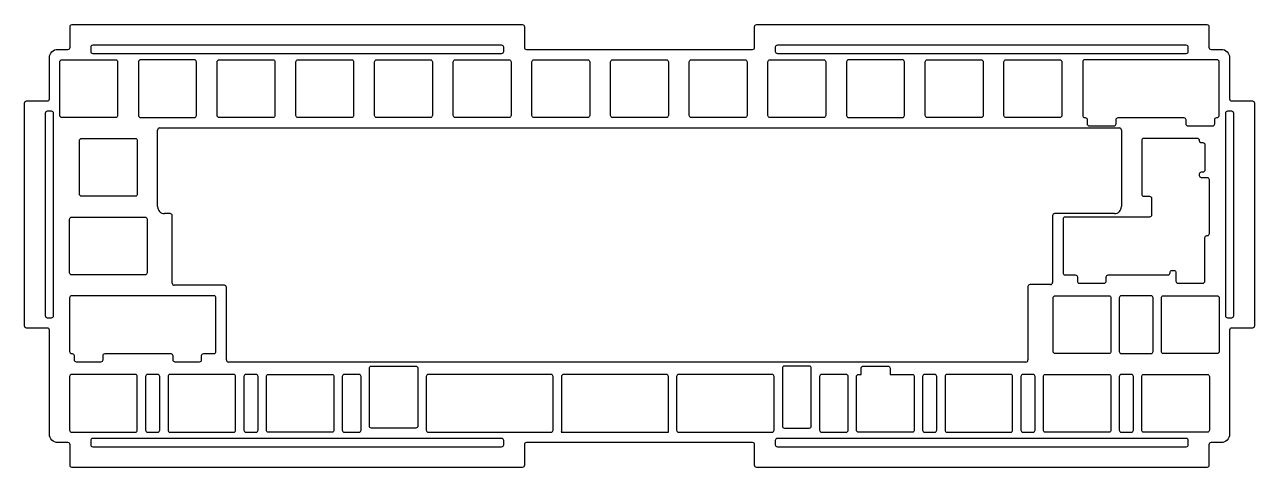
# Model space of a CAD drawing. Header units: millimetres. Extents: x -6 to 292, y -101 to 6.
import ezdxf

# ---------------------------------------------------------------- set-up
doc = ezdxf.new("R2010")
doc.units = ezdxf.units.MM
doc.layers.get('0').update_dxf_attribs({"linetype": 'CONTINUOUS'})

msp = doc.modelspace()

# ---------------------------------------------------------------- linework, layer by layer
for p, q in [((26.19, -38.14), (26.19, -19.59)), ((26.69, -19.09), (259.06, -19.09)), ((259.56, -19.59), (259.56, -38.14)), ((29.24, -39.83), (27.87, -39.83)), ((29.74, -56.69), (29.74, -40.33)), ((242.89, -40.33), (242.89, -56.5)), ((257.88, -39.83), (243.39, -39.83)), ((42.36, -57.19), (30.24, -57.19)), ((42.86, -75.27), (42.86, -57.69)), ((236.93, -57.5), (236.93, -75.27)), ((242.39, -57), (237.43, -57)), ((236.43, -75.77), (43.36, -75.77))]:
    msp.add_line(p, q)
for points in [[(170.25, -95.29), (115.5, -95.29, 0.414214), (115, -95.79), (115, -100.79, -0.414214), (114.5, -101.29), (5.5, -101.29, -0.414214), (5, -100.79), (5, -95.79, 0.414214), (4.5, -95.29), (2, -95.29, -0.414214), (0, -93.29), (0, -68.04, 0.414214), (-0.5, -67.54), (-5.5, -67.54, -0.414214), (-6, -67.04), (-6, -13.04, -0.414214), (-5.5, -12.54), (-0.5, -12.54, 0.414214), (0, -12.04), (0, -2.04, -0.414214), (2, -0.04), (4.5, -0.04, 0.414214), (5, 0.46), (5, 5.46, -0.414214), (5.5, 5.96), (114.5, 5.96, -0.414214), (115, 5.46), (115, 0.46, 0.414214), (115.5, -0.04), (170.25, -0.04, 0.414214), (170.75, 0.46), (170.75, 5.46, -0.414214), (171.25, 5.96), (280.25, 5.96, -0.414214), (280.75, 5.46), (280.75, 0.46, 0.414214), (281.25, -0.04), (283.75, -0.04, -0.414214), (285.75, -2.04), (285.75, -12.04, 0.414214), (286.25, -12.54), (291.25, -12.54, -0.414214), (291.75, -13.04), (291.75, -67.04, -0.414214), (291.25, -67.54), (286.25, -67.54, 0.414214), (285.75, -68.04), (285.75, -93.29, -0.414214), (283.75, -95.29), (281.25, -95.29, 0.414214), (280.75, -95.79), (280.75, -100.79, -0.414214), (280.25, -101.29), (171.25, -101.29, -0.414214), (170.75, -100.79), (170.75, -95.79, 0.414214)], [(110, -0.54), (110, 0.46, 0.414214), (109.5, 0.96), (10.5, 0.96, 0.414214), (10, 0.46), (10, -0.54, 0.414214), (10.5, -1.04), (109.5, -1.04, 0.414214)], [(275.25, 0.96), (176.25, 0.96, 0.414214), (175.75, 0.46), (175.75, -0.54, 0.414214), (176.25, -1.04), (275.25, -1.04, 0.414214), (275.75, -0.54), (275.75, 0.46, 0.414214)], [(2.52, -3.07, -0.414214), (3.02, -2.57), (16.02, -2.57, -0.414214), (16.52, -3.07), (16.52, -16.07, -0.414214), (16.02, -16.57), (3.02, -16.57, -0.414214), (2.52, -16.07)], [(21.57, -3.07), (21.57, -16.07, 0.414214), (22.07, -16.57), (35.08, -16.57, 0.414214), (35.58, -16.07), (35.58, -3.07, 0.414214), (35.08, -2.57), (22.07, -2.57, 0.414214)], [(40.62, -3.07, -0.414214), (41.12, -2.57), (54.13, -2.57, -0.414214), (54.62, -3.07), (54.62, -16.07, -0.414214), (54.13, -16.57), (41.12, -16.57, -0.414214), (40.62, -16.07)], [(59.68, -3.07, -0.414214), (60.17, -2.57), (73.17, -2.57, -0.414214), (73.67, -3.07), (73.67, -16.07, -0.414214), (73.17, -16.57), (60.17, -16.57, -0.414214), (59.68, -16.07)], [(78.72, -3.07, -0.414214), (79.22, -2.57), (92.22, -2.57, -0.414214), (92.73, -3.07), (92.73, -16.07, -0.414214), (92.22, -16.57), (79.22, -16.57, -0.414214), (78.72, -16.07)], [(97.77, -3.07, -0.414214), (98.28, -2.57), (111.28, -2.57, -0.414214), (111.78, -3.07), (111.78, -16.07, -0.414214), (111.28, -16.57), (98.28, -16.57, -0.414214), (97.77, -16.07)], [(130.32, -2.57, -0.414214), (130.82, -3.07), (130.82, -16.07, -0.414214), (130.32, -16.57), (117.33, -16.57, -0.414214), (116.82, -16.07), (116.82, -3.07, -0.414214), (117.33, -2.57)], [(135.88, -3.07, -0.414214), (136.38, -2.57), (149.38, -2.57, -0.414214), (149.88, -3.07), (149.88, -16.07, -0.414214), (149.38, -16.57), (136.38, -16.57, -0.414214), (135.88, -16.07)], [(154.93, -3.07, -0.414214), (155.43, -2.57), (168.43, -2.57, -0.414214), (168.93, -3.07), (168.93, -16.07, -0.414214), (168.43, -16.57), (155.43, -16.57, -0.414214), (154.93, -16.07)], [(173.97, -3.07, -0.414214), (174.48, -2.57), (187.47, -2.57, -0.414214), (187.97, -3.07), (187.97, -16.07, -0.414214), (187.47, -16.57), (174.48, -16.57, -0.414214), (173.97, -16.07)], [(193.03, -3.07), (193.03, -16.07, 0.414214), (193.53, -16.57), (206.53, -16.57, 0.414214), (207.03, -16.07), (207.03, -3.07, 0.414214), (206.53, -2.57), (193.53, -2.57, 0.414214)], [(212.07, -3.07, -0.414214), (212.57, -2.57), (225.58, -2.57, -0.414214), (226.08, -3.07), (226.08, -16.07, -0.414214), (225.58, -16.57), (212.57, -16.57, -0.414214), (212.07, -16.07)], [(244.63, -2.57, -0.414214), (245.13, -3.07), (245.13, -16.07, -0.414214), (244.63, -16.57), (231.62, -16.57, -0.414214), (231.12, -16.07), (231.12, -3.07, -0.414214), (231.62, -2.57)], [(250.76, -16.57, -0.414214), (251.26, -17.07), (251.26, -18.07, 0.414214), (251.76, -18.57), (257.76, -18.57, 0.414214), (258.26, -18.07), (258.26, -17.07, -0.414214), (258.76, -16.57), (274.64, -16.57, -0.414214), (275.14, -17.07), (275.14, -18.07, 0.414214), (275.64, -18.57), (281.64, -18.57, 0.414214), (282.14, -18.07), (282.14, -17.07, -0.414214), (282.64, -16.57), (282.73, -16.57, 0.414214), (283.23, -16.07), (283.23, -3.07, 0.414214), (282.73, -2.57), (250.68, -2.57, 0.414214), (250.18, -3.07), (250.18, -16.07, 0.414214), (250.68, -16.57)], [(0.5, -15.04), (-0.5, -15.04, 0.414214), (-1, -15.54), (-1, -64.54, 0.414214), (-0.5, -65.04), (0.5, -65.04, 0.414214), (1, -64.54), (1, -15.54, 0.414214)], [(286.75, -64.54), (286.75, -15.54, 0.414214), (286.25, -15.04), (285.25, -15.04, 0.414214), (284.75, -15.54), (284.75, -64.54, 0.414214), (285.25, -65.04), (286.25, -65.04, 0.414214)], [(7.29, -22.12, -0.414214), (7.79, -21.62), (20.79, -21.62, -0.414214), (21.29, -22.12), (21.29, -35.12, -0.414214), (20.79, -35.62), (7.79, -35.62, -0.414214), (7.29, -35.12)], [(266.34, -35.62, -0.414214), (266.84, -36.12), (266.84, -40.17, -0.414214), (266.34, -40.67), (245.91, -40.67, 0.414214), (245.41, -41.17), (245.41, -54.17, 0.414214), (245.91, -54.67), (248.38, -54.67, -0.414214), (248.88, -55.17), (248.88, -56.17, 0.414214), (249.38, -56.67), (255.38, -56.67, 0.414214), (255.88, -56.17), (255.88, -55.17, -0.414214), (256.38, -54.67), (270.82, -54.67, 0.414214), (271.32, -54.17), (271.32, -54.08, -0.414214), (271.82, -53.58), (272.26, -53.58, -0.414214), (272.76, -54.08), (272.76, -56.17, 0.414214), (273.26, -56.67), (279.26, -56.67, 0.414214), (279.76, -56.17), (279.76, -45.64, -0.414214), (280.26, -45.14), (280.34, -45.14, 0.414214), (280.84, -44.64), (280.84, -31.64, 0.414214), (280.34, -31.14), (278.96, -31.14, -0.414214), (278.46, -30.64), (278.46, -30.21, -0.414214), (278.96, -29.71), (279.34, -29.71, 0.414214), (279.84, -29.21), (279.84, -23.21, 0.414214), (279.34, -22.71), (278.96, -22.71, -0.414214), (278.46, -22.21), (278.46, -22.12, 0.414214), (277.96, -21.62), (264.96, -21.62, 0.414214), (264.46, -22.12), (264.46, -35.12, 0.414214), (264.96, -35.62)], [(4.91, -41.17, -0.414214), (5.41, -40.67), (23.17, -40.67, -0.414214), (23.67, -41.17), (23.67, -54.17, -0.414214), (23.17, -54.67), (5.41, -54.67, -0.414214), (4.91, -54.17)], [(36.87, -74.22, -0.414214), (37.37, -73.72), (39.84, -73.72, 0.414214), (40.34, -73.22), (40.34, -60.22, 0.414214), (39.84, -59.72), (5.41, -59.72, 0.414214), (4.91, -60.22), (4.91, -73.22, 0.414214), (5.41, -73.72), (5.49, -73.72, -0.414214), (5.99, -74.22), (5.99, -75.22, 0.414214), (6.49, -75.72), (12.49, -75.72, 0.414214), (12.99, -75.22), (12.99, -74.22, -0.414214), (13.49, -73.72), (29.37, -73.72, -0.414214), (29.87, -74.22), (29.87, -75.22, 0.414214), (30.37, -75.72), (36.37, -75.72, 0.414214), (36.87, -75.22)], [(243.03, -60.22, -0.414214), (243.53, -59.72), (256.53, -59.72, -0.414214), (257.03, -60.22), (257.03, -73.22, -0.414214), (256.53, -73.72), (243.53, -73.72, -0.414214), (243.03, -73.22)], [(259.53, -73.72), (266.73, -73.72, 0.414214), (267.23, -73.22), (267.23, -60.22, 0.414214), (266.73, -59.72), (259.53, -59.72, 0.414214), (259.03, -60.22), (259.03, -73.22, 0.414214)], [(269.23, -60.22, -0.414214), (269.73, -59.72), (282.73, -59.72, -0.414214), (283.23, -60.22), (283.23, -73.22, -0.414214), (282.73, -73.72), (269.73, -73.72, -0.414214), (269.23, -73.22)], [(89.23, -91.27, -0.414214), (88.72, -91.77), (77.97, -91.77, -0.414214), (77.47, -91.27), (77.47, -77.27, -0.414214), (77.97, -76.77), (88.72, -76.77, -0.414214), (89.23, -77.27)], [(184.47, -91.27), (184.47, -77.27, 0.414214), (183.97, -76.77), (177.97, -76.77, 0.414214), (177.47, -77.27), (177.47, -91.27, 0.414214), (177.97, -91.77), (183.97, -91.77, 0.414214)], [(203.03, -76.77, -0.414214), (203.53, -77.27), (203.53, -78.77), (208.91, -78.77, -0.414214), (209.41, -79.27), (209.41, -92.27, -0.414214), (208.91, -92.77), (195.91, -92.77, -0.414214), (195.41, -92.27), (195.41, -79.27, -0.414214), (195.91, -78.77), (196.53, -78.77), (196.53, -77.27, -0.414214), (197.03, -76.77)], [(20.79, -78.77), (5.41, -78.77, 0.414214), (4.91, -79.27), (4.91, -92.27, 0.414214), (5.41, -92.77), (20.79, -92.77, 0.414214), (21.29, -92.27), (21.29, -79.27, 0.414214)], [(23.79, -92.77), (26.22, -92.77, 0.414214), (26.72, -92.27), (26.72, -79.27, 0.414214), (26.22, -78.77), (23.79, -78.77, 0.414214), (23.29, -79.27), (23.29, -92.27, 0.414214)], [(44.6, -78.77), (29.22, -78.77, 0.414214), (28.72, -79.27), (28.72, -92.27, 0.414214), (29.22, -92.77), (44.6, -92.77, 0.414214), (45.1, -92.27), (45.1, -79.27, 0.414214)], [(50.53, -92.27), (50.53, -79.27, 0.414214), (50.03, -78.77), (47.6, -78.77, 0.414214), (47.1, -79.27), (47.1, -92.27, 0.414214), (47.6, -92.77), (50.03, -92.77, 0.414214)], [(52.53, -79.27, -0.414214), (53.03, -78.77), (68.41, -78.77, -0.414214), (68.91, -79.27), (68.91, -92.27, -0.414214), (68.41, -92.77), (53.03, -92.77, -0.414214), (52.53, -92.27)], [(71.41, -92.77), (74.97, -92.77, 0.414214), (75.47, -92.27), (75.47, -79.27, 0.414214), (74.97, -78.77), (71.41, -78.77, 0.414214), (70.91, -79.27), (70.91, -92.27, 0.414214)], [(121.97, -92.27), (121.97, -79.27, 0.414214), (121.47, -78.77), (91.73, -78.77, 0.414214), (91.23, -79.27), (91.23, -92.27, 0.414214), (91.73, -92.77), (121.47, -92.77, 0.414214)], [(123.93, -92.77), (149.92, -92.77, -0.041537), (149.88, -92.27), (149.88, -79.27, 0.414214), (149.38, -78.77), (124.47, -78.77, 0.414214), (123.97, -79.27), (123.97, -92.27, -0.041537)], [(175.47, -92.27), (175.47, -79.27, 0.414214), (174.97, -78.77), (152.38, -78.77, 0.414214), (151.87, -79.27), (151.87, -92.27, 0.414214), (152.38, -92.77), (174.97, -92.77, 0.414214)], [(193.41, -92.27), (193.41, -79.27, 0.414214), (192.91, -78.77), (186.97, -78.77, 0.414214), (186.47, -79.27), (186.47, -92.27, 0.414214), (186.97, -92.77), (192.91, -92.77, 0.414214)], [(211.91, -92.77), (214.34, -92.77, 0.414214), (214.84, -92.27), (214.84, -79.27, 0.414214), (214.34, -78.77), (211.91, -78.77, 0.414214), (211.41, -79.27), (211.41, -92.27, 0.414214)], [(217.34, -92.77), (232.72, -92.77, 0.414214), (233.22, -92.27), (233.22, -79.27, 0.414214), (232.72, -78.77), (217.34, -78.77, 0.414214), (216.84, -79.27), (216.84, -92.27, 0.414214)], [(238.65, -92.27), (238.65, -79.27, 0.414214), (238.15, -78.77), (235.72, -78.77, 0.414214), (235.22, -79.27), (235.22, -92.27, 0.414214), (235.72, -92.77), (238.15, -92.77, 0.414214)], [(240.65, -79.27, -0.414214), (241.15, -78.77), (256.53, -78.77, -0.414214), (257.03, -79.27), (257.03, -92.27, -0.414214), (256.53, -92.77), (241.15, -92.77, -0.414214), (240.65, -92.27)], [(262.46, -92.27), (262.46, -79.27, 0.414214), (261.96, -78.77), (259.53, -78.77, 0.414214), (259.03, -79.27), (259.03, -92.27, 0.414214), (259.53, -92.77), (261.96, -92.77, 0.414214)], [(264.46, -79.27, -0.414214), (264.96, -78.77), (280.34, -78.77, -0.414214), (280.84, -79.27), (280.84, -92.27, -0.414214), (280.34, -92.77), (264.96, -92.77, -0.414214), (264.46, -92.27)], [(109.5, -94.29), (10.5, -94.29, 0.414214), (10, -94.79), (10, -95.79, 0.414214), (10.5, -96.29), (109.5, -96.29, 0.414214), (110, -95.79), (110, -94.79, 0.414214)], [(175.75, -94.79), (175.75, -95.79, 0.414214), (176.25, -96.29), (275.25, -96.29, 0.414214), (275.75, -95.79), (275.75, -94.79, 0.414214), (275.25, -94.29), (176.25, -94.29, 0.414214)]]:
    msp.add_lwpolyline(points, format="xyb", close=True)
for centre, radius, start, end in [((26.69, -19.59), 0.5, 90, 180), ((259.06, -19.59), 0.5, 0, 90), ((27.87, -38.14), 1.68, 179.9972, 270), ((257.88, -38.14), 1.68, -90, 0.0028), ((29.24, -40.33), 0.5, 0, 90), ((243.39, -40.33), 0.5, 90, 180), ((242.39, -56.5), 0.5, -90, 0), ((30.24, -56.69), 0.5, 180, 270), ((42.36, -57.69), 0.5, 0, 90), ((237.43, -57.5), 0.5, 90, 180), ((43.36, -75.27), 0.5, 180, 270), ((236.43, -75.27), 0.5, -90, 0)]:
    msp.add_arc(centre, radius, start, end)

doc.saveas('drawing.dxf')
